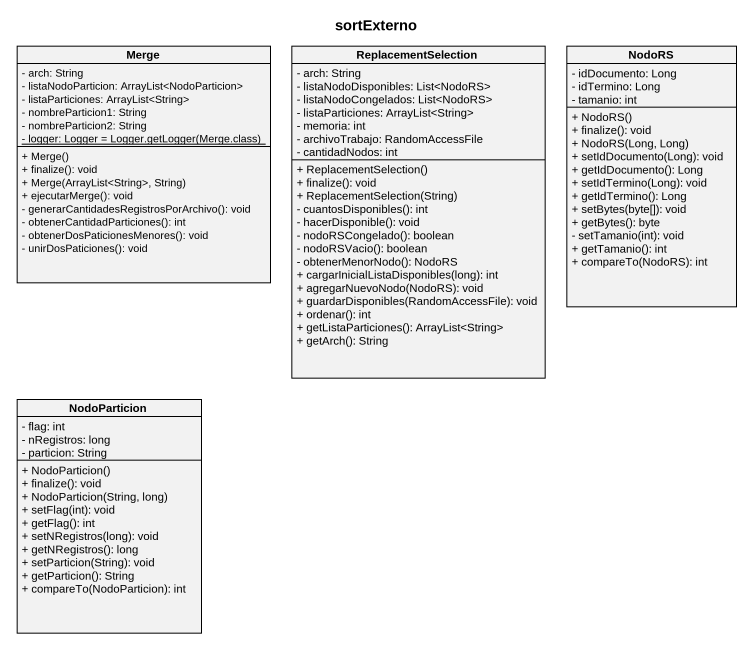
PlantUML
@startuml
title sortExterno
hide circle
hide empty members
skinparam classAttributeIconSize 0
class Merge {
  - arch: String
  - listaNodoParticion: ArrayList<NodoParticion>
  - listaParticiones: ArrayList<String>
  - nombreParticion1: String
  - nombreParticion2: String
  {static} {field} - logger: Logger = Logger.getLogger(Merge.class)
  + Merge()
  + finalize(): void
  + Merge(ArrayList<String>, String)
  + ejecutarMerge(): void
  - generarCantidadesRegistrosPorArchivo(): void
  - obtenerCantidadParticiones(): int
  - obtenerDosPaticionesMenores(): void
  - unirDosPaticiones(): void
}
class ReplacementSelection {
  - arch: String
  - listaNodoDisponibles: List<NodoRS>
  - listaNodoCongelados: List<NodoRS>
  - listaParticiones: ArrayList<String>
  - memoria: int
  - archivoTrabajo: RandomAccessFile
  - cantidadNodos: int
  + ReplacementSelection()
  + finalize(): void
  + ReplacementSelection(String)
  - cuantosDisponibles(): int
  - hacerDisponible(): void
  - nodoRSCongelado(): boolean
  - nodoRSVacio(): boolean
  - obtenerMenorNodo(): NodoRS
  + cargarInicialListaDisponibles(long): int
  + agregarNuevoNodo(NodoRS): void
  + guardarDisponibles(RandomAccessFile): void
  + ordenar(): int
  + getListaParticiones(): ArrayList<String>
  + getArch(): String
}
class NodoRS {
  - idDocumento: Long
  - idTermino: Long
  - tamanio: int
  + NodoRS()
  + finalize(): void
  + NodoRS(Long, Long)
  + setIdDocumento(Long): void
  + getIdDocumento(): Long
  + setIdTermino(Long): void
  + getIdTermino(): Long
  + setBytes(byte[]): void
  + getBytes(): byte
  - setTamanio(int): void
  + getTamanio(): int
  + compareTo(NodoRS): int
}
class NodoParticion {
  - flag: int
  - nRegistros: long
  - particion: String
  + NodoParticion()
  + finalize(): void
  + NodoParticion(String, long)
  + setFlag(int): void
  + getFlag(): int
  + setNRegistros(long): void
  + getNRegistros(): long
  + setParticion(String): void
  + getParticion(): String
  + compareTo(NodoParticion): int
}
@enduml
